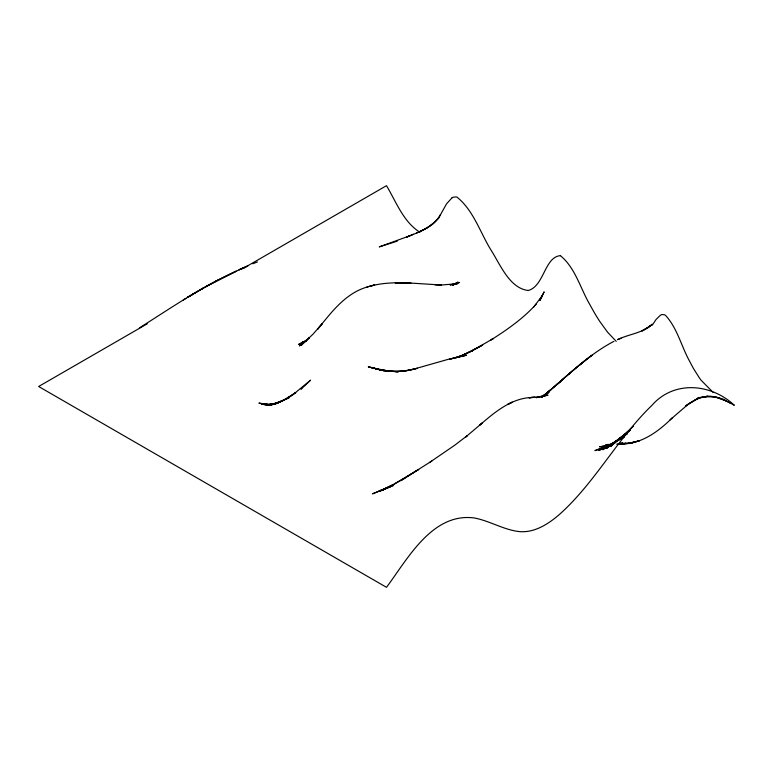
<?xml version="1.0" encoding="UTF-8"?>
<svg xmlns="http://www.w3.org/2000/svg" width="773" height="773" viewBox="0 0 773 773"><rect width="100%" height="100%" fill="white"/><g stroke="black" fill="none" stroke-linecap="round" stroke-linejoin="round"><path stroke-width="1.16" d="M539.969 300.475L544.115 291.856L540.037 300.088M438.272 218.691L446.523 203.888L452.05 197.782M542.182 295.779L539.931 299.653L542.288 295.644L533.631 307.103M652.151 325.336L656.084 319.462L660.393 315.239A15.818 9.131 60 0 1 662.2 314.534L664.451 314.795A6.368 3.672 60 0 1 665.495 315.345C677.496 328.303 681.38 346.681 689.97 361.899A105.205 60.738 60 0 0 693.516 368.586L699.565 378.181A44.051 25.432 60 0 0 701.043 380.171L713.083 392.365M440.552 214.479C433.624 227.252 419.362 231.871 406.791 237.011L413.555 234.248M536.375 303.915C523.427 318.389 507.339 329.617 491.019 339.936L493.261 338.545L471.172 351.319L482.681 345.038L462.882 355.126L472.535 350.681L462.882 355.126M301.084 389.408L303.18 387.292M303.876 386.577L310.553 380.171L292.368 395.138L285.942 399.158L295.75 392.597L282.638 400.752L274.154 404.492L284.271 399.95L272.531 404.656L289.112 397.709L279.594 402.202L271.091 404.772L281.024 401.535L269.661 404.849L278.174 402.82L268.347 404.888L276.869 403.342L267.033 404.868L275.575 403.806L265.815 404.791L273.304 404.24L264.588 404.666L273.169 404.453L263.458 404.482L272.057 404.646L262.318 404.24L268.782 404.637L258.897 403.11L268.666 404.752M672.587 417.536C658.741 431.363 641.455 444.233 620.941 444.031L628.98 443.287L639.455 440.736L631.918 442.803L634.343 442.204L620.941 444.031M309.287 337.84L301.151 345.299L312.862 334.322L322.293 323.607L317.674 329.182C331.24 312.543 345.135 293.566 366.74 287.141C380.992 282.599 396.172 282.348 410.975 283.092L395.254 282.841L409.874 283.015L441.364 285.024L457.626 283.672L450.021 284.966L459.5 282.445L452.321 284.957L458.031 282.116L454.012 284.657M633.522 426.145L610.564 446.543L623.937 435.064L606.65 448.34L630.526 429.952L616.989 440.842L602.698 449.712L627.386 433.643L609.762 445.258L598.775 450.533L624.149 437.083L609.762 445.258L594.93 450.649L614.806 442.91M669.978 419.923L688.414 404.076L697.497 398.53M652.132 324.177L647.813 327.82L641.899 330.979L651.079 325.298C641.551 333.385 628.478 334.187 617.569 339.647L621.048 338.226M542.356 396.675L560.802 381.215L546.791 393.128C568.348 374.992 588.688 354.556 613.878 341.366M309.219 337.83L299.489 345.908L306.968 339.849L298.465 344.516L304.842 341.502M542.424 396.733L550.84 389.872L541.602 397.08M541.525 397.235L549.043 392.336L541.322 396.839M453.171 285.015L454.939 283.739L453.365 284.87M429.411 462.563L454.524 445.374L467.288 435.643L465.539 437.112L482.236 423.015L479.859 425.015C494.749 412.193 511.649 397.853 532.394 397.457L528.925 397.805L543.834 396.24L536.162 397.631L538.076 397.206M431.827 461.017L400.752 480.632L418.695 469.443L394.298 484.004L404.617 478.284M139.768 327.665C171.258 307.77 202.139 286.483 236.238 271.168L205.405 286.909L217.561 280.261M187.53 297.402L194.748 293.044L187.53 297.402L190.293 295.721M183.172 300.069L185.887 298.417M200.883 289.489L203.782 287.788L191.946 294.735L208.343 285.227M143.817 325.781L38.65 386.5L386.5 587.325C407.69 558.84 432.223 512.46 474.236 517.949C489.048 520.741 502.228 528.974 517.147 531.312C533.554 533.911 548.53 524.055 560.261 513.716C595.558 481.792 617.724 438.368 651.881 405.39C674.056 380.036 711.141 383.553 734.35 405.284L723.277 399.255M144.667 325.288L147.237 323.81M243.002 268.521L386.5 185.675C396.095 201.705 403.351 221.899 419.874 232.219M698.483 397.969L685.496 406.057C692.106 401.313 699.468 397.003 707.739 396.298L697.604 398.211C706.947 395.167 717.286 395.921 725.886 400.781L714.725 396.868L704.425 396.8C713.518 394.926 722.301 398.916 730.137 403.091M395.361 483.415L384.819 489.164L393.235 484.594L382.606 490.092L391.08 485.782L380.384 491.01L388.78 487.019L372.518 493.831L389.998 486.932M419.642 231.687L427.827 227.436L434.774 222.044L438.735 217.87L432.561 224.247L425.14 229.04L416.608 233.05M214.517 281.874L242.278 268.299M244.828 267.303L240.297 269.487L248.23 265.69M243.63 267.709L239.031 269.816L246.935 266.327M541.458 396.878L546.608 394.52L539.032 396.993M614.574 442.871L606.187 446.581L610.322 445.103M465.993 353.686L456.205 357.657L462.331 355.483L449.76 359.203L466.496 355.242L448.301 359.3L411.806 369.678L402.791 371.446L417.362 368.315C406.501 371.088 395.138 372.306 383.988 370.702L396.955 371.533L404.55 371.233M304.591 341.579L301.373 342.922L303.006 342.304M382.249 490.005L393.042 485.502M252.829 263.767L257.419 261.921M393.36 485.521L379.05 491.077L390.094 486.826M410.376 235.562L379.292 246.877L397.322 241.147M303.828 342.004L306.33 341.086L302.03 342.391L304.543 341.637M611.858 444.282L602.718 447.113L610.854 445.084M366.74 287.141L371.156 285.875M618.323 443.808L622.98 442.968L618.535 443.654M612.061 444.62L599.548 446.823L610.168 445.248M608.544 445.18L611.878 444.668M611.849 444.378L605.819 444.601L611.733 444.514M616.68 444.195L626.004 443.229L617.656 444.436L623.405 444.011L619.878 444.04M391.824 371.369L379.775 369.678L391.824 371.369L404.482 371.204M435.151 284.918L441.364 285.024M394.984 371.61L398.153 371.861M397.921 371.832L387.408 370.972L368.373 366.866L384.026 370.75M269.845 404.675L261.177 403.931L268.724 404.694M266.434 404.376L269.574 404.666M383.756 370.731L368.373 366.866M560.28 255.65C545.071 257.032 544.134 284.232 529.911 289.914A28.021 16.185 60 0 1 528.181 290.474C509.165 288.223 499.976 263.748 490.295 248.935C479.791 231.349 473.231 210.324 457.133 197.221A9.643 5.566 60 0 0 456.07 196.912L453.094 197.25A21.615 12.474 60 0 0 452.089 197.762M375.688 368.75L383.205 370.538M372.006 367.803L379.398 369.658M560.425 255.689C575.576 268.076 580.436 288.841 590.321 305.432A162.639 93.9 60 0 0 592.128 308.727L594.582 313.055A105.988 61.193 60 0 0 599.829 321.52L607.626 332.245L616.226 341.337M570.464 372.576L556.734 384.616L570.464 372.576M574.078 369.513L568.426 374.354L581.615 363.3L574.078 369.513M584.852 360.682L579.566 364.943L591.954 355.232L584.852 360.682M512.074 402.25L507.571 404.511L512.074 402.25M373.639 285.285L370.161 286.136L374.634 285.053L373.639 285.285M547.825 395.187L541.931 396.452L547.825 395.187M533.737 397.399L531.611 397.457L535.09 397.361L533.737 397.399"/></g></svg>
